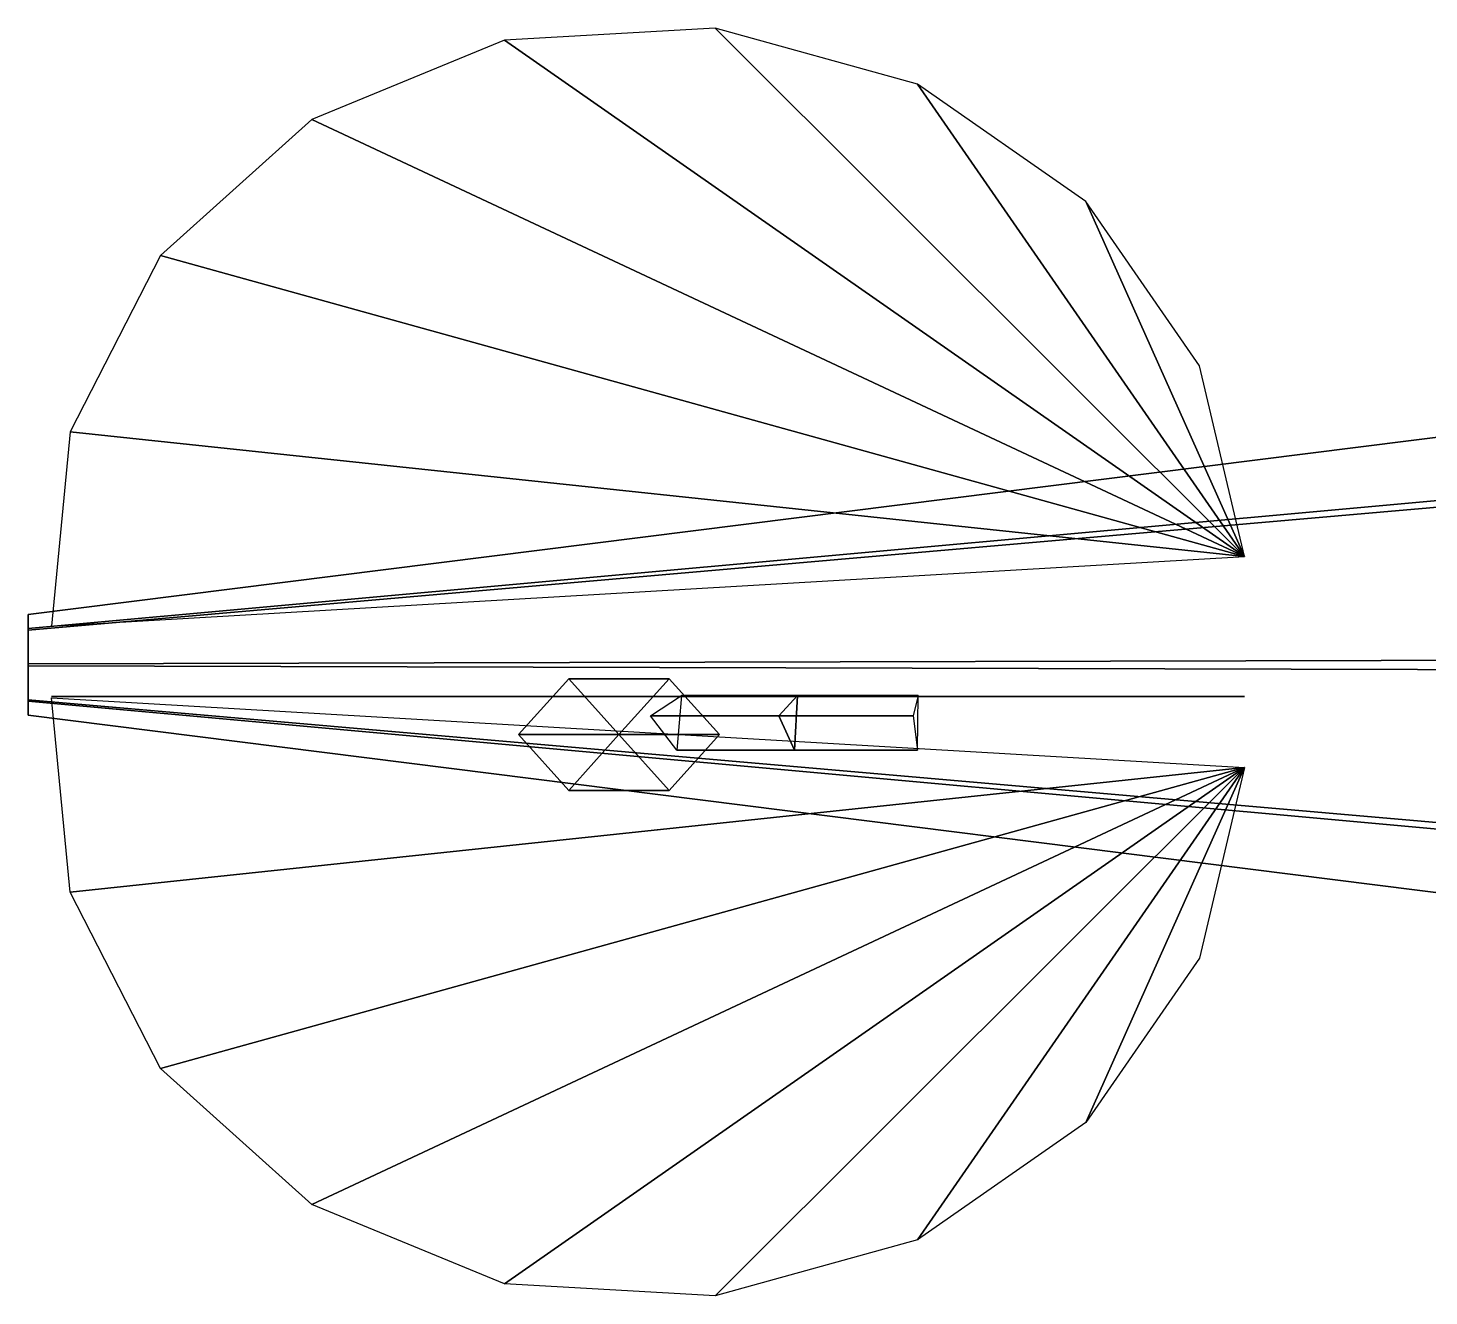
# Model space of a CAD drawing. Header units: metres. Extents: x -67.7 to 1.9, y -48.7 to 47.6.
# Drawn here: x -67.73 to -43.9, y -10.22 to 11.33 of the extents above; entities that cross this region are included whole.
import ezdxf

# ---------------------------------------------------------------- set-up
doc = ezdxf.new("R2010")
doc.units = ezdxf.units.M

msp = doc.modelspace()

# ---------------------------------------------------------------- linework, layer by layer
at = {"layer": 'DeriveDroite', "color": 61}
for points in [[(-47.039967, 2.349929, 16.267643), (-56.041454, 11.33432, 12.546185), (-59.623528, 11.125399, 12.632725)], [(-47.039967, 2.349929, 16.267643), (-52.603943, 10.380477, 12.941279), (-56.041454, 11.33432, 12.546185)], [(-47.039967, 2.349929, 16.267643), (-59.623528, 11.125399, 12.632725), (-62.903915, 9.77974, 13.190113)], [(-47.039967, 2.349929, 16.267643), (-49.739243, 8.382704, 13.768785), (-52.603943, 10.380477, 12.941279)], [(-47.039967, 2.349929, 16.267643), (-62.903915, 9.77974, 13.190113), (-65.47393, 7.464989, 14.148915)], [(-47.039967, 2.349929, 16.267643), (-47.804222, 5.589874, 14.925612), (-49.739243, 8.382704, 13.768785)], [(-47.039967, 2.349929, 16.267643), (-65.47393, 7.464989, 14.148915), (-67.013435, 4.469511, 15.389683)], [(-47.039967, 2.349929, 16.267643), (-67.013435, 4.469511, 15.389683), (-67.330605, 1.16649, 16.757839)]]:
    msp.add_3dface(points, dxfattribs=at)
at = {"layer": 'DeriveGauche', "color": 62}
for points in [[(-47.039967, -1.239119, 16.157644), (-67.013435, -3.358701, 15.279684), (-67.330605, -0.05568, 16.64784)], [(-47.039967, -1.239119, 16.157644), (-65.47393, -6.354179, 14.038917), (-67.013435, -3.358701, 15.279684)], [(-47.039967, -1.239119, 16.157644), (-62.903915, -8.668931, 13.080114), (-65.47393, -6.354179, 14.038917)], [(-47.039967, -1.239119, 16.157644), (-59.623528, -10.014588, 12.522726), (-62.903915, -8.668931, 13.080114)], [(-47.039967, -1.239119, 16.157644), (-56.041454, -10.223511, 12.436187), (-59.623528, -10.014588, 12.522726)], [(-47.039967, -1.239119, 16.157644), (-52.603943, -9.269669, 12.831281), (-56.041454, -10.223511, 12.436187)], [(-47.039967, -1.239119, 16.157644), (-49.739243, -7.271894, 13.658787), (-52.603943, -9.269669, 12.831281)], [(-47.039967, -1.239119, 16.157644), (-47.804222, -4.479065, 14.815613), (-49.739243, -7.271894, 13.658787)]]:
    msp.add_3dface(points, dxfattribs=at)
at = {"layer": 'FuselageArriere', "color": 9}
for points in [[(-35.509998, 3.906865, 18.224373), (-67.729996, 1.099204, 17.739964), (-67.729996, 1.362498, 17.139217), (-35.509998, 5.415683, 14.781768)], [(-35.509998, 5.415683, 14.781768), (-67.729996, 1.362498, 17.139217), (-67.729996, 1.123883, 16.528248), (-35.509998, 4.04829, 11.280586)], [(-35.509998, 4.04829, 11.280586), (-67.729996, 1.123883, 16.528248), (-67.729996, 0.523135, 16.264954), (-35.509998, 0.605685, 9.771768)], [(-35.509998, 0.405682, 19.591764), (-67.729996, 0.488233, 17.978577), (-67.729996, 1.099204, 17.739964), (-35.509998, 3.906865, 18.224373)], [(-67.729996, 1.123883, 16.528248), (-67.729996, 1.362498, 17.139217), (-67.729996, 1.099204, 17.739964)], [(-67.729996, 1.123883, 16.528248), (-67.729996, 1.099204, 17.739964), (-67.729996, 0.488233, 17.978577)], [(-67.729996, 1.123883, 16.528248), (-67.729996, 0.488233, 17.978577), (-67.729996, -0.112514, 17.715282)], [(-67.729996, 1.123883, 16.528248), (-67.729996, -0.112514, 17.715282), (-67.729996, -0.35113, 17.104313)], [(-67.729996, 1.123883, 16.528248), (-67.729996, -0.35113, 17.104313), (-67.729996, -0.087835, 16.503567)], [(-67.729996, 1.123883, 16.528248), (-67.729996, -0.087835, 16.503567), (-67.729996, 0.523135, 16.264954)], [(-35.509998, 0.605685, 9.771768), (-67.729996, 0.523135, 16.264954), (-67.729996, -0.087835, 16.503567), (-35.509998, -2.895498, 11.139161)], [(-35.509998, -3.036921, 18.082947), (-67.729996, -0.112514, 17.715282), (-67.729996, 0.488233, 17.978577), (-35.509998, 0.405682, 19.591764)], [(-35.509998, -2.895498, 11.139161), (-67.729996, -0.087835, 16.503567), (-67.729996, -0.35113, 17.104313), (-35.509998, -4.404315, 14.581765)], [(-35.509998, -4.404315, 14.581765), (-67.729996, -0.35113, 17.104313), (-67.729996, -0.112514, 17.715282), (-35.509998, -3.036921, 18.082947)]]:
    msp.add_3dface(points, dxfattribs=at)
at = {"layer": 'Gouvernail', "color": 60}
for points in [[(-47.039967, -0.029596, 18.900167), (-67.013435, -0.029596, 21.194387), (-67.330605, -0.029596, 17.619223)], [(-47.039967, -0.029596, 18.900167), (-65.47393, -0.029596, 24.436668), (-67.013435, -0.029596, 21.194387)], [(-47.039967, -0.029596, 18.900167), (-62.903915, -0.029596, 26.942139), (-65.47393, -0.029596, 24.436668)], [(-47.039967, -0.029596, 18.900167), (-59.623528, -0.029596, 28.398668), (-62.903915, -0.029596, 26.942139)], [(-47.039967, -0.029596, 18.900167), (-56.041454, -0.029596, 28.624804), (-59.623528, -0.029596, 28.398668)], [(-47.039967, -0.029596, 18.900167), (-52.603943, -0.029596, 27.592373), (-56.041454, -0.029596, 28.624804)], [(-47.039967, -0.029596, 18.900167), (-49.739243, -0.029596, 25.429996), (-52.603943, -0.029596, 27.592373)], [(-47.039967, -0.029596, 18.900167), (-47.804222, -0.029596, 22.407061), (-49.739243, -0.029596, 25.429996)]]:
    msp.add_3dface(points, dxfattribs=at)
at = {"layer": 'PiedArriere', "color": 37}
for points in [[(-54.962349, -0.359657, 14.297113), (-57.141083, -0.359657, 11.406651), (-56.615688, -0.011361, 10.705024), (-54.64444, -0.011361, 13.480258)], [(-54.64444, -0.011361, 13.480258), (-56.615688, -0.011361, 10.705024), (-56.69759, -0.944617, 10.814395), (-54.694, -0.944617, 13.607594)], [(-52.674999, -0.359657, 14.541735), (-54.962349, -0.359657, 14.297113), (-54.64444, -0.011361, 13.480258), (-52.589085, -0.011361, 13.669417)], [(-52.589085, -0.011361, 13.669417), (-54.64444, -0.011361, 13.480258), (-54.694, -0.944617, 13.607594), (-52.602474, -0.944617, 13.805395)], [(-54.694, -0.944617, 13.607594), (-56.69759, -0.944617, 10.814395), (-57.141083, -0.359657, 11.406651), (-54.962349, -0.359657, 14.297113)], [(-52.602474, -0.944617, 13.805395), (-54.694, -0.944617, 13.607594), (-54.962349, -0.359657, 14.297113), (-52.674999, -0.359657, 14.541735)]]:
    msp.add_3dface(points, dxfattribs=at)
at = {"layer": 'RoueArriere', "color": 45}
for points in [[(-57.678478, -0.680067, 11.672652), (-57.678478, -0.680067, 11.672652), (-59.389748, -0.680067, 10.684652), (-58.534115, 0.267069, 10.684652)], [(-58.534115, 0.267069, 10.684652), (-59.389748, -0.680067, 10.684652), (-59.389748, -0.680067, 8.708651), (-58.534115, 0.267069, 8.708651)], [(-58.534115, 0.267069, 8.708651), (-59.389748, -0.680067, 8.708651), (-57.678478, -0.680067, 7.72065)], [(-57.678478, -0.680067, 11.672652), (-57.678478, -0.680067, 11.672652), (-58.534115, 0.267069, 10.684652), (-56.822845, 0.267069, 10.684652)], [(-56.822845, 0.267069, 10.684652), (-58.534115, 0.267069, 10.684652), (-58.534115, 0.267069, 8.708651), (-56.822845, 0.267069, 8.708651)], [(-56.822845, 0.267069, 8.708651), (-58.534115, 0.267069, 8.708651), (-57.678478, -0.680067, 7.72065)], [(-57.678478, -0.680067, 11.672652), (-57.678478, -0.680067, 11.672652), (-56.822845, 0.267069, 10.684652), (-55.967213, -0.680067, 10.684652)], [(-55.967213, -0.680067, 8.708651), (-56.822845, 0.267069, 8.708651), (-57.678478, -0.680067, 7.72065)], [(-55.967213, -0.680067, 10.684652), (-56.822845, 0.267069, 10.684652), (-56.822845, 0.267069, 8.708651), (-55.967213, -0.680067, 8.708651)], [(-57.678478, -0.680067, 11.672652), (-57.678478, -0.680067, 11.672652), (-58.534115, -1.627203, 10.684652), (-59.389748, -0.680067, 10.684652)], [(-59.389748, -0.680067, 10.684652), (-58.534115, -1.627203, 10.684652), (-58.534115, -1.627203, 8.708651), (-59.389748, -0.680067, 8.708651)], [(-59.389748, -0.680067, 8.708651), (-58.534115, -1.627203, 8.708651), (-57.678478, -0.680067, 7.72065)], [(-57.678478, -0.680067, 11.672652), (-57.678478, -0.680067, 11.672652), (-56.822845, -1.627203, 10.684652), (-58.534115, -1.627203, 10.684652)], [(-58.534115, -1.627203, 8.708651), (-56.822845, -1.627203, 8.708651), (-57.678478, -0.680067, 7.72065)], [(-57.678478, -0.680067, 11.672652), (-57.678478, -0.680067, 11.672652), (-55.967213, -0.680067, 10.684652), (-56.822845, -1.627203, 10.684652)], [(-56.822845, -1.627203, 8.708651), (-55.967213, -0.680067, 8.708651), (-57.678478, -0.680067, 7.72065)], [(-56.822845, -1.627203, 10.684652), (-55.967213, -0.680067, 10.684652), (-55.967213, -0.680067, 8.708651), (-56.822845, -1.627203, 8.708651)], [(-58.534115, -1.627203, 10.684652), (-56.822845, -1.627203, 10.684652), (-56.822845, -1.627203, 8.708651), (-58.534115, -1.627203, 8.708651)]]:
    msp.add_3dface(points, dxfattribs=at)

doc.saveas('drawing.dxf')
